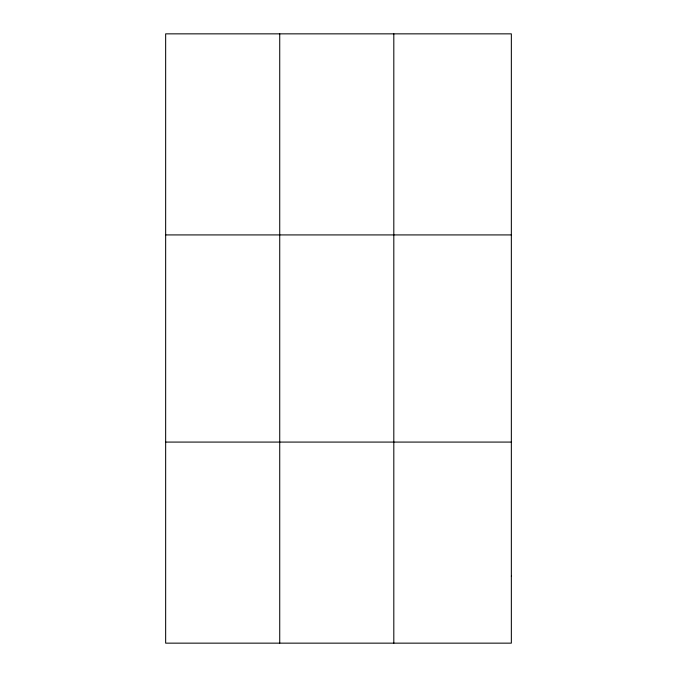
<?xml version="1.0" encoding="UTF-8"?>
<svg xmlns="http://www.w3.org/2000/svg" width="677" height="677" viewBox="0 0 677 677"><rect width="100%" height="100%" fill="white"/><g stroke="black" fill="none" stroke-linecap="round" stroke-linejoin="round"><path stroke-width="1.02" d="M279.728 33.85L279.728 643.15M393.811 33.85L393.811 643.15M165.653 234.919L511.347 234.919M165.653 442.081L511.347 442.081M511.347 576.127L511.347 643.15L165.653 643.15L165.653 33.85L511.347 33.85L511.347 576.127"/></g></svg>
